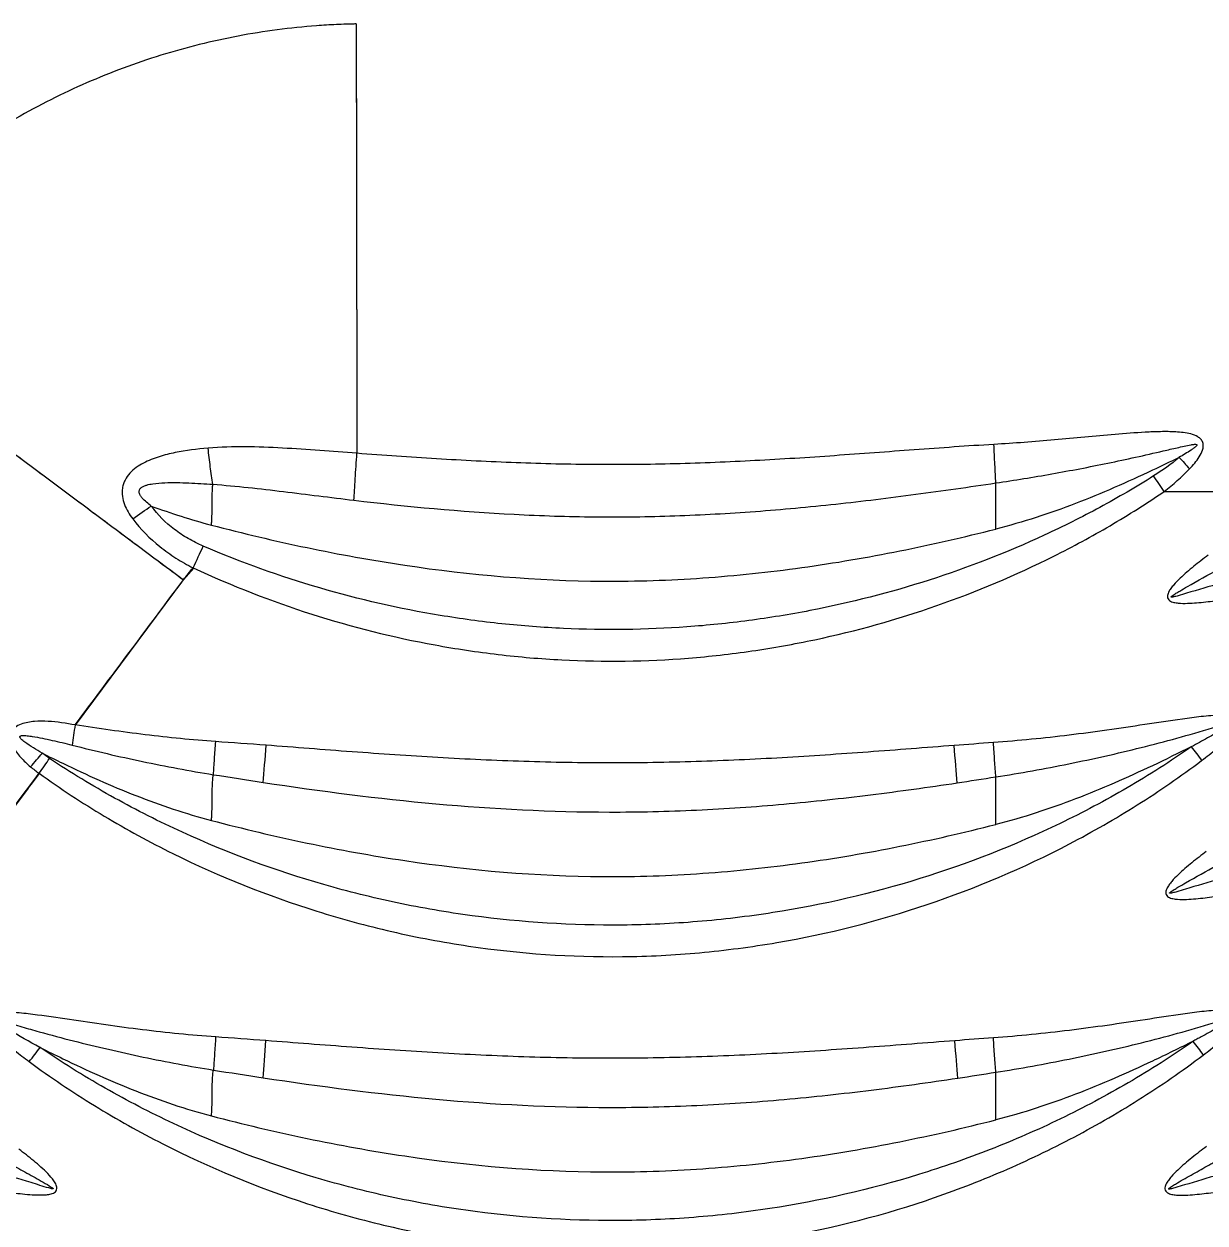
# Model space of a CAD drawing. Extents: x 412 to 492, y 622 to 766.
# Drawn here: x 447.6 to 452.6, y 694.47 to 699.54 of the extents above; entities that cross this region are included whole.
import ezdxf

# ---------------------------------------------------------------- set-up
doc = ezdxf.new("R2010")
doc.units = 0
doc.header["$MEASUREMENT"] = 0
doc.layers.add('1', color=4, linetype='Continuous')
doc.layers.add('GEOMETRY', color=4, linetype='Continuous', lineweight=25)

# ---------------------------------------------------------------- blocks, each defined once
blk = doc.blocks.new('2024 Beam 220V LL')
at = {"layer": 'GEOMETRY'}
for p, q in [((36.3242, 54.4336), (36.3673, 54.4822)), ((35.8664, 53.8184), (36.3242, 54.4336))]:
    blk.add_line(p, q, dxfattribs=at)
at = {"layer": 'GEOMETRY', "flags": 128}
for points in [[(40.4757, 54.8074), (40.47, 54.8158), (40.4643, 54.8241), (40.4587, 54.8324), (40.453, 54.8407), (40.4475, 54.8489), (40.4419, 54.8571), (40.4364, 54.8651), (40.431, 54.8731)], [(40.4757, 54.8074), (40.877, 54.808), (41.081, 54.8083)], [(36.365, 54.4843), (36.3705, 54.4962), (36.376, 54.508), (36.3815, 54.5197), (36.3869, 54.5313), (36.3922, 54.5428), (36.3975, 54.5542), (36.4027, 54.5653), (36.4078, 54.5763)], [(35.8654, 53.8192), (35.8637, 53.8083), (35.8621, 53.7975), (35.8605, 53.7867), (35.8589, 53.7759), (35.8574, 53.7653), (35.8558, 53.7548), (35.8543, 53.7443), (35.8527, 53.7341)], [(36.6622, 53.5761), (36.6635, 53.5932), (36.6649, 53.6113), (36.6663, 53.6303), (36.6678, 53.65), (36.6694, 53.6703), (36.671, 53.6911), (36.6726, 53.7122), (36.6742, 53.7335)], [(39.5989, 53.5743), (39.5976, 53.5914), (39.5962, 53.6096), (39.5948, 53.6287), (39.5932, 53.6485), (39.5917, 53.669), (39.5901, 53.6899), (39.5885, 53.7111), (39.5868, 53.7325)], [(35.7127, 53.6147), (35.7184, 53.6226), (35.724, 53.6306), (35.7297, 53.6385), (35.7353, 53.6464), (35.741, 53.6542), (35.7465, 53.662), (35.752, 53.6697), (35.7575, 53.6773)], [(36.6614, 52.3263), (36.6627, 52.3434), (36.6641, 52.3614), (36.6655, 52.3804), (36.667, 52.4001), (36.6686, 52.4205), (36.6702, 52.4413), (36.6718, 52.4624), (36.6734, 52.4836)], [(39.6017, 52.3249), (39.6004, 52.3421), (39.599, 52.3602), (39.5975, 52.3793), (39.596, 52.3991), (39.5945, 52.4196), (39.5929, 52.4405), (39.5912, 52.4617), (39.5896, 52.4831)]]:
    blk.add_lwpolyline(points, dxfattribs=at)
at = {"layer": 'GEOMETRY'}
for points, knots in [([(36.2065, 57.3768), (36.1974, 57.3767), (36.1793, 57.3765), (36.152, 57.3757), (36.1248, 57.3745), (36.0976, 57.373), (36.0705, 57.3711), (36.0434, 57.3687), (36.0163, 57.366), (35.9893, 57.3629), (35.9623, 57.3594), (35.9354, 57.3556), (35.9085, 57.3513), (35.8817, 57.3467), (35.855, 57.3417), (35.8283, 57.3363), (35.8018, 57.3305), (35.7753, 57.3244), (35.739, 57.3154), (35.6931, 57.303), (35.6379, 57.2862), (35.5833, 57.2677), (35.5293, 57.2476), (35.4759, 57.2259), (35.4233, 57.2025), (35.3713, 57.1776), (35.3202, 57.1512), (35.2699, 57.1233), (35.2205, 57.0939), (35.1719, 57.063), (35.1243, 57.0308), (35.0777, 56.9972), (35.0321, 56.9622), (34.9875, 56.926), (34.9439, 56.8885), (34.9014, 56.8497), (34.8601, 56.8098), (34.8199, 56.7688), (34.7808, 56.7266), (34.7429, 56.6834), (34.7063, 56.6391), (34.6707, 56.5938), (34.6481, 56.5629), (34.6368, 56.5474)], [0, 0, 0, 0, 0.014706, 0.029413, 0.044119, 0.058826, 0.073532, 0.088238, 0.102943, 0.117649, 0.132354, 0.14706, 0.161766, 0.176473, 0.191181, 0.205887, 0.220594, 0.235299, 0.250004, 0.28125, 0.312496, 0.343743, 0.374993, 0.406245, 0.437499, 0.468754, 0.500008, 0.53126, 0.562509, 0.593758, 0.625007, 0.656256, 0.687505, 0.718754, 0.750003, 0.78125, 0.812497, 0.843745, 0.874994, 0.906245, 0.937497, 0.968749, 1, 1, 1, 1]), ([(37.0553, 56.7857), (37.0484, 56.7856), (37.0413, 56.7854), (37.0273, 56.7851), (37.0063, 56.7845), (36.9573, 56.7826), (36.9154, 56.7801), (36.8318, 56.7739), (36.7763, 56.7682), (36.6102, 56.7464), (36.5003, 56.7256), (36.3365, 56.6849), (36.282, 56.6697), (36.1747, 56.6365), (36.1217, 56.6185), (35.9646, 56.56), (35.8624, 56.5154), (35.6631, 56.415), (35.566, 56.3591), (35.4479, 56.282), (35.4244, 56.2662), (35.3781, 56.234), (35.3553, 56.2177), (35.2875, 56.1678), (35.2434, 56.1334), (35.1144, 56.0267), (35.0327, 55.9512), (34.9166, 55.8311), (34.879, 55.79), (34.8243, 55.7265), (34.8063, 55.7051), (34.7798, 55.6725), (34.7666, 55.6561), (34.7536, 55.6396), (34.7449, 55.6285), (34.7406, 55.6229), (34.7364, 55.6174)], [0, 0, 0, 0, 0.007813, 0.007813, 0.015625, 0.03125, 0.0625, 0.0625, 0.125, 0.125, 0.25, 0.25, 0.3125, 0.3125, 0.375, 0.375, 0.5, 0.5, 0.625, 0.625, 0.65625, 0.65625, 0.6875, 0.6875, 0.75, 0.75, 0.875, 0.875, 0.9375, 0.9375, 0.96875, 0.96875, 0.984375, 0.992187, 0.992187, 1, 1, 1, 1]), ([(37.0553, 56.7857), (37.0484, 56.7856), (37.0413, 56.7854), (37.0273, 56.7851), (37.0063, 56.7845), (36.9573, 56.7826), (36.9154, 56.7801), (36.8318, 56.7739), (36.7763, 56.7682), (36.6102, 56.7464), (36.5003, 56.7256), (36.3365, 56.6849), (36.282, 56.6697), (36.1747, 56.6365), (36.1217, 56.6185), (35.9646, 56.56), (35.8624, 56.5154), (35.6631, 56.415), (35.566, 56.3591), (35.4479, 56.282), (35.4244, 56.2662), (35.3781, 56.234), (35.3553, 56.2177), (35.2875, 56.1678), (35.2434, 56.1334), (35.1144, 56.0267), (35.0327, 55.9512), (34.9166, 55.8311), (34.879, 55.79), (34.8243, 55.7265), (34.8063, 55.7051), (34.7798, 55.6725), (34.7666, 55.6561), (34.7536, 55.6396), (34.7449, 55.6285), (34.7406, 55.6229), (34.7364, 55.6174)], [0, 0, 0, 0, 0.007813, 0.007813, 0.015625, 0.03125, 0.0625, 0.0625, 0.125, 0.125, 0.25, 0.25, 0.3125, 0.3125, 0.375, 0.375, 0.5, 0.5, 0.625, 0.625, 0.65625, 0.65625, 0.6875, 0.6875, 0.75, 0.75, 0.875, 0.875, 0.9375, 0.9375, 0.96875, 0.96875, 0.984375, 0.992187, 0.992187, 1, 1, 1, 1]), ([(37.0553, 56.7857), (37.0553, 56.7714), (37.0554, 56.7476), (37.0555, 56.6814), (37.0556, 56.6391), (37.0558, 56.5371), (37.0559, 56.4775), (37.0561, 56.3427), (37.0562, 56.2675), (37.0565, 56.1037), (37.0567, 56.0152), (37.0569, 55.8272), (37.0571, 55.7278), (37.0574, 55.5211), (37.0576, 55.4137), (37.0579, 55.1941), (37.0581, 55.0819), (37.0582, 54.9689)], [0, 0, 0, 0, 0.125, 0.125, 0.25, 0.25, 0.375, 0.375, 0.5, 0.5, 0.625, 0.625, 0.75, 0.75, 0.875, 0.875, 1, 1, 1, 1]), ([(37.0553, 56.7857), (37.0553, 56.7728), (37.0554, 56.7471), (37.0555, 56.6727), (37.0557, 56.5733), (37.0559, 56.4477), (37.0562, 56.2984), (37.0565, 56.1274), (37.0568, 55.9372), (37.0571, 55.7305), (37.0574, 55.5105), (37.0578, 55.28), (37.0581, 55.0983), (37.0582, 54.994), (37.0582, 54.9698)], [0, 0, 0, 0, 0.088483, 0.176966, 0.26545, 0.353933, 0.442416, 0.530899, 0.619382, 0.707865, 0.796348, 0.884831, 0.973313, 1, 1, 1, 1]), ([(34.7364, 55.6174), (34.7497, 55.6074), (34.7715, 55.5912), (34.8314, 55.5465), (34.8694, 55.5181), (34.9607, 55.4501), (35.0138, 55.4105), (35.1335, 55.3212), (35.2001, 55.2716), (35.3444, 55.164), (35.4222, 55.106), (35.5865, 54.9835), (35.6731, 54.919), (35.8522, 54.7855), (35.9448, 54.7164), (36.133, 54.5762), (36.2286, 54.5049), (36.3242, 54.4336)], [0, 0, 0, 0, 0.125, 0.125, 0.25, 0.25, 0.375, 0.375, 0.5, 0.5, 0.625, 0.625, 0.75, 0.75, 0.875, 0.875, 1, 1, 1, 1]), ([(34.7419, 55.6132), (34.7514, 55.6061), (34.7721, 55.5907), (34.8309, 55.5469), (34.9116, 55.4867), (35.013, 55.4111), (35.1329, 55.3217), (35.2697, 55.2197), (35.4216, 55.1065), (35.5862, 54.9838), (35.7613, 54.8532), (35.9445, 54.7167), (36.133, 54.5762), (36.2605, 54.4811), (36.3242, 54.4336)], [0, 0, 0, 0, 0.072004, 0.156368, 0.240731, 0.325094, 0.409457, 0.493821, 0.578184, 0.662547, 0.74691, 0.831274, 0.915637, 1, 1, 1, 1]), ([(40.5834, 54.9033), (40.5909, 54.9111), (40.5981, 54.9191), (40.6118, 54.9357), (40.6183, 54.9443), (40.6298, 54.9625), (40.635, 54.9723), (40.6399, 54.9879), (40.641, 54.9932), (40.6416, 55.0041), (40.641, 55.0096), (40.6374, 55.0199), (40.6344, 55.0246), (40.6271, 55.0325), (40.6227, 55.0359), (40.6088, 55.0442), (40.5984, 55.0479), (40.5776, 55.0533), (40.567, 55.0551), (40.5458, 55.0579), (40.5351, 55.0588), (40.503, 55.0607), (40.4814, 55.0608), (40.4385, 55.0601), (40.4171, 55.0593), (40.3529, 55.0558), (40.3102, 55.0525), (40.1821, 55.0415), (40.0967, 55.0331), (39.9259, 55.0181), (39.8404, 55.0114), (39.7548, 55.0064)], [0, 0, 0, 0, 0.03125, 0.03125, 0.0625, 0.0625, 0.09375, 0.09375, 0.109375, 0.109375, 0.125, 0.125, 0.140625, 0.140625, 0.15625, 0.15625, 0.1875, 0.1875, 0.21875, 0.21875, 0.25, 0.25, 0.3125, 0.3125, 0.375, 0.375, 0.5, 0.5, 0.75, 0.75, 1, 1, 1, 1]), ([(39.7548, 55.0064), (39.6424, 54.9999), (39.53, 54.9918), (39.3054, 54.9752), (39.1931, 54.9667), (38.9684, 54.951), (38.856, 54.9437), (38.631, 54.9319), (38.5185, 54.9272), (38.2936, 54.9215), (38.1812, 54.9204), (37.9564, 54.9219), (37.8441, 54.9245), (37.6195, 54.933), (37.5072, 54.9388), (37.2827, 54.9526), (37.1705, 54.9606), (37.0582, 54.9689)], [0, 0, 0, 0, 0.125, 0.125, 0.25, 0.25, 0.375, 0.375, 0.5, 0.5, 0.625, 0.625, 0.75, 0.75, 0.875, 0.875, 1, 1, 1, 1]), ([(39.763, 54.8434), (39.7618, 54.8672), (39.7605, 54.8937), (39.7577, 54.9491), (39.7563, 54.978), (39.7548, 55.0064)], [0, 0, 0, 0, 0.5, 0.5, 1, 1, 1, 1]), ([(39.763, 54.8434), (39.8423, 54.8551), (39.9215, 54.868), (40.0794, 54.896), (40.1582, 54.9111), (40.2761, 54.9354), (40.3154, 54.9437), (40.3937, 54.961), (40.4329, 54.9699), (40.4915, 54.9835), (40.511, 54.988), (40.5403, 54.9947), (40.5501, 54.997), (40.5697, 55.0013), (40.5795, 55.0034), (40.5943, 55.0059), (40.5993, 55.0067), (40.6068, 55.0071), (40.6093, 55.0073), (40.6124, 55.0065), (40.613, 55.0062), (40.614, 55.0055), (40.6143, 55.0048), (40.6143, 55.0029), (40.6135, 55.0018), (40.6112, 54.9988), (40.6093, 54.9972), (40.6056, 54.9939), (40.6036, 54.9924), (40.5976, 54.9879), (40.5935, 54.9851), (40.581, 54.9768), (40.5726, 54.9716), (40.5555, 54.9612), (40.547, 54.9562), (40.5383, 54.9512)], [0, 0, 0, 0, 0.25, 0.25, 0.5, 0.5, 0.625, 0.625, 0.75, 0.75, 0.8125, 0.8125, 0.84375, 0.84375, 0.875, 0.875, 0.890625, 0.890625, 0.898438, 0.898438, 0.900391, 0.900391, 0.902344, 0.902344, 0.90625, 0.90625, 0.914062, 0.914062, 0.921875, 0.921875, 0.9375, 0.9375, 0.96875, 0.96875, 1, 1, 1, 1]), ([(36.4284, 54.9909), (36.3813, 54.9869), (36.3347, 54.9813), (36.2658, 54.9673), (36.2431, 54.9617), (36.2094, 54.951), (36.1983, 54.947), (36.1762, 54.9381), (36.1653, 54.9331), (36.1443, 54.9219), (36.1341, 54.9157), (36.1148, 54.9016), (36.1057, 54.8937), (36.0896, 54.8762), (36.0824, 54.8663), (36.0743, 54.8504), (36.072, 54.8449), (36.0683, 54.8336), (36.0668, 54.8277), (36.064, 54.8101), (36.064, 54.7983), (36.0671, 54.7748), (36.0702, 54.7634), (36.0784, 54.7415), (36.0836, 54.7308), (36.0955, 54.7104), (36.1022, 54.7007), (36.1094, 54.6913)], [0, 0, 0, 0, 0.25, 0.25, 0.375, 0.375, 0.4375, 0.4375, 0.5, 0.5, 0.5625, 0.5625, 0.625, 0.625, 0.6875, 0.6875, 0.71875, 0.71875, 0.75, 0.75, 0.8125, 0.8125, 0.875, 0.875, 0.9375, 0.9375, 1, 1, 1, 1]), ([(37.0582, 54.9689), (37.0058, 54.9727), (36.9533, 54.9767), (36.8484, 54.9844), (36.7959, 54.988), (36.691, 54.9938), (36.6385, 54.9958), (36.5335, 54.9966), (36.481, 54.9954), (36.4284, 54.991)], [0, 0, 0, 0, 0.25, 0.25, 0.5, 0.5, 0.75, 0.75, 1, 1, 1, 1]), ([(36.4485, 54.8377), (36.4448, 54.8611), (36.4412, 54.8863), (36.4344, 54.9383), (36.4312, 54.965), (36.4284, 54.991)], [0, 0, 0, 0, 0.5, 0.5, 1, 1, 1, 1]), ([(37.0458, 54.7704), (37.0474, 54.796), (37.0493, 54.8273), (37.0535, 54.8956), (37.0559, 54.9326), (37.0582, 54.9689)], [0, 0, 0, 0, 0.5, 0.5, 1, 1, 1, 1]), ([(40.5387, 54.9513), (40.5012, 54.933), (40.3572, 54.8633), (40.1023, 54.751), (39.8773, 54.6772), (39.7629, 54.6482)], [0.4119408, 0.4119408, 0.4119408, 0.4119408, 0.5, 0.75, 1, 1, 1, 1]), ([(40.431, 54.8731), (40.3566, 54.8263), (40.2808, 54.782), (40.165, 54.7193), (40.1261, 54.6991), (40.0475, 54.6598), (40.0079, 54.6407), (39.8087, 54.5487), (39.6463, 54.4856), (39.3155, 54.3795), (39.1472, 54.3364), (38.8903, 54.2866), (38.8039, 54.2726), (38.6297, 54.2495), (38.5426, 54.2406), (38.2812, 54.2218), (38.107, 54.2196), (37.8457, 54.2317), (37.7587, 54.2383), (37.5845, 54.2567), (37.4972, 54.2685), (37.2381, 54.3117), (37.0682, 54.3505), (36.7338, 54.4482), (36.5694, 54.5069), (36.4078, 54.5763)], [0, 0, 0, 0, 0.0625, 0.0625, 0.09375, 0.09375, 0.125, 0.125, 0.25, 0.25, 0.375, 0.375, 0.4375, 0.4375, 0.5, 0.5, 0.625, 0.625, 0.6875, 0.6875, 0.75, 0.75, 0.875, 0.875, 1, 1, 1, 1]), ([(36.1879, 54.7458), (36.181, 54.7508), (36.1743, 54.756), (36.1613, 54.767), (36.1551, 54.7729), (36.1468, 54.7825), (36.1443, 54.7859), (36.1399, 54.7931), (36.138, 54.7971), (36.136, 54.8055), (36.1361, 54.81), (36.1393, 54.8179), (36.1423, 54.8213), (36.1491, 54.8266), (36.1529, 54.8286), (36.1608, 54.832), (36.1648, 54.8334), (36.1771, 54.837), (36.1855, 54.8386), (36.2108, 54.8425), (36.2278, 54.8437), (36.2787, 54.8458), (36.3126, 54.8451), (36.3636, 54.843), (36.3805, 54.8421), (36.4145, 54.8401), (36.4314, 54.839), (36.4484, 54.8377)], [0, 0, 0, 0, 0.0625, 0.0625, 0.125, 0.125, 0.15625, 0.15625, 0.1875, 0.1875, 0.21875, 0.21875, 0.25, 0.25, 0.28125, 0.28125, 0.3125, 0.3125, 0.375, 0.375, 0.5, 0.5, 0.75, 0.75, 0.875, 0.875, 1, 1, 1, 1]), ([(36.365, 54.4843), (36.529, 54.408), (36.6965, 54.3428), (37.0378, 54.2341), (37.2117, 54.1905), (37.4776, 54.1417), (37.5672, 54.1282), (37.7462, 54.1071), (37.8357, 54.0995), (38.1042, 54.0855), (38.2832, 54.088), (38.5517, 54.1095), (38.6412, 54.1196), (38.8202, 54.1456), (38.9089, 54.1615), (39.1723, 54.2173), (39.3443, 54.2655), (39.6815, 54.3831), (39.8466, 54.4527), (40.0485, 54.5537), (40.0887, 54.5746), (40.1682, 54.6177), (40.2075, 54.6398), (40.3244, 54.7083), (40.4009, 54.7565), (40.4757, 54.8074)], [0, 0, 0, 0, 0.125, 0.125, 0.25, 0.25, 0.3125, 0.3125, 0.375, 0.375, 0.5, 0.5, 0.5625, 0.5625, 0.625, 0.625, 0.75, 0.75, 0.875, 0.875, 0.90625, 0.90625, 0.9375, 0.9375, 1, 1, 1, 1]), ([(36.4422, 54.6653), (36.4432, 54.6712), (36.4443, 54.6835), (36.4452, 54.709), (36.4452, 54.7417), (36.4455, 54.781), (36.4466, 54.8131), (36.4478, 54.8314), (36.4484, 54.8377)], [0, 0, 0, 0, 0.0625, 0.125, 0.25, 0.375, 0.5, 0.5676205, 0.5676205, 0.5676205, 0.5676205]), ([(36.4485, 54.8377), (36.4985, 54.8342), (36.5484, 54.8295), (36.6481, 54.8189), (36.6978, 54.813), (36.847, 54.7949), (36.9464, 54.7823), (37.0458, 54.7704)], [0, 0, 0, 0, 0.25, 0.25, 0.5, 0.5, 1, 1, 1, 1]), ([(37.0458, 54.7704), (37.2719, 54.7434), (37.4981, 54.7224), (37.8377, 54.7048), (37.9509, 54.7012), (38.1776, 54.6991), (38.291, 54.7006), (38.5179, 54.7084), (38.6314, 54.7147), (38.8585, 54.7315), (38.9721, 54.7421), (39.1986, 54.7665), (39.3117, 54.7804), (39.5375, 54.8105), (39.6503, 54.8267), (39.763, 54.8434)], [0, 0, 0, 0, 0.25, 0.25, 0.375, 0.375, 0.5, 0.5, 0.625, 0.625, 0.75, 0.75, 0.875, 0.875, 1, 1, 1, 1]), ([(39.7629, 54.6482), (39.7629, 54.6713), (39.7629, 54.7087), (39.7628, 54.7588), (39.7629, 54.7954), (39.763, 54.8234), (39.763, 54.8388), (39.763, 54.8434)], [0, 0, 0, 0, 0.25, 0.375, 0.5, 0.625, 0.6800668, 0.6800668, 0.6800668, 0.6800668]), ([(40.4755, 54.8074), (40.6093, 54.8076), (40.8115, 54.8079), (41.0136, 54.8082), (41.0819, 54.8083)], [0, 0, 0, 0, 0.662003, 1, 1, 1, 1]), ([(36.4078, 54.5763), (36.386, 54.5856), (36.3649, 54.5961), (36.3239, 54.6196), (36.3041, 54.6327), (36.2483, 54.6752), (36.2156, 54.7081), (36.1878, 54.7458)], [0, 0, 0, 0, 0.25, 0.25, 0.5, 0.5, 1, 1, 1, 1]), ([(36.1093, 54.6912), (36.1429, 54.6474), (36.1814, 54.6085), (36.246, 54.5567), (36.2688, 54.5405), (36.3158, 54.5106), (36.3401, 54.497), (36.365, 54.4843)], [0, 0, 0, 0, 0.5, 0.5, 0.75, 0.75, 1, 1, 1, 1]), ([(36.4422, 54.6653), (36.5759, 54.6304), (36.7108, 54.5983), (36.9154, 54.5555), (36.9839, 54.5421), (37.1217, 54.5173), (37.1911, 54.5058), (37.5385, 54.454), (37.8188, 54.4298), (38.1711, 54.4274), (38.2416, 54.4283), (38.3822, 54.4329), (38.4524, 54.4366), (38.6627, 54.4513), (38.8025, 54.4661), (39.0112, 54.495), (39.0807, 54.5058), (39.2191, 54.5293), (39.2879, 54.5421), (39.4932, 54.5831), (39.6287, 54.6142), (39.7629, 54.6482)], [0, 0, 0, 0, 0.125, 0.125, 0.1875, 0.1875, 0.25, 0.25, 0.5, 0.5, 0.5625, 0.5625, 0.625, 0.625, 0.75, 0.75, 0.8125, 0.8125, 0.875, 0.875, 1, 1, 1, 1]), ([(41.4508, 54.5804), (41.3517, 54.5644), (41.253, 54.5459), (41.0564, 54.5048), (40.9585, 54.4821), (40.8125, 54.4449), (40.7639, 54.4321), (40.6671, 54.4052), (40.6189, 54.391), (40.5587, 54.3731), (40.5467, 54.3695), (40.5286, 54.3644), (40.5225, 54.3627), (40.5149, 54.361), (40.5133, 54.3607), (40.5102, 54.3602), (40.5087, 54.3599), (40.5067, 54.36), (40.5063, 54.36), (40.5056, 54.3602), (40.5052, 54.3605), (40.5051, 54.3613), (40.5053, 54.3617), (40.5058, 54.3623), (40.506, 54.3626), (40.5074, 54.3641), (40.5086, 54.365), (40.5148, 54.3698), (40.5202, 54.3731), (40.5308, 54.3798), (40.5362, 54.383), (40.5524, 54.3926), (40.5633, 54.3988), (40.6178, 54.4299), (40.6617, 54.4543), (40.7057, 54.4785)], [0, 0, 0, 0, 0.25, 0.25, 0.5, 0.5, 0.625, 0.625, 0.75, 0.75, 0.78125, 0.78125, 0.796875, 0.796875, 0.800781, 0.800781, 0.804687, 0.804687, 0.805664, 0.805664, 0.806641, 0.806641, 0.807617, 0.807617, 0.808594, 0.808594, 0.8125, 0.8125, 0.828125, 0.828125, 0.84375, 0.84375, 0.875, 0.875, 1, 1, 1, 1]), ([(40.6619, 54.5378), (40.6412, 54.5225), (40.6208, 54.5069), (40.581, 54.4745), (40.5614, 54.4578), (40.5335, 54.4311), (40.5246, 54.422), (40.512, 54.4074), (40.508, 54.4024), (40.5004, 54.392), (40.4969, 54.3865), (40.4913, 54.3748), (40.4891, 54.3685), (40.4895, 54.3587), (40.4903, 54.3555), (40.4936, 54.3498), (40.4959, 54.3475), (40.5038, 54.3418), (40.5101, 54.3396), (40.5227, 54.3365), (40.5291, 54.3356), (40.5485, 54.3338), (40.5614, 54.3338), (40.5873, 54.3346), (40.6002, 54.3354), (40.6389, 54.3386), (40.6646, 54.3416), (40.7416, 54.3515), (40.7928, 54.3592), (40.8952, 54.3746), (40.9464, 54.3823), (41.0488, 54.3969), (41.1001, 54.4039), (41.2541, 54.4231), (41.3571, 54.4336), (41.4604, 54.4407)], [0, 0, 0, 0, 0.0625, 0.0625, 0.125, 0.125, 0.15625, 0.15625, 0.171875, 0.171875, 0.1875, 0.1875, 0.203125, 0.203125, 0.210937, 0.210937, 0.21875, 0.21875, 0.234375, 0.234375, 0.25, 0.25, 0.28125, 0.28125, 0.3125, 0.3125, 0.375, 0.375, 0.5, 0.5, 0.625, 0.625, 0.75, 0.75, 1, 1, 1, 1]), ([(35.8654, 53.8192), (35.8275, 53.8269), (35.7895, 53.8325), (35.7319, 53.8355), (35.7125, 53.8356), (35.6837, 53.8332), (35.6742, 53.832), (35.6553, 53.8284), (35.6459, 53.8259), (35.6278, 53.819), (35.619, 53.8145), (35.6077, 53.8054), (35.6042, 53.8019), (35.5984, 53.794), (35.5961, 53.7898), (35.5928, 53.7807), (35.5919, 53.7758), (35.5913, 53.7662), (35.5917, 53.7613), (35.5941, 53.747), (35.5975, 53.7378), (35.6061, 53.7206), (35.6112, 53.7124), (35.6225, 53.6968), (35.6286, 53.6894), (35.648, 53.6679), (35.6621, 53.6548), (35.6769, 53.6424)], [0, 0, 0, 0, 0.25, 0.25, 0.375, 0.375, 0.4375, 0.4375, 0.5, 0.5, 0.5625, 0.5625, 0.59375, 0.59375, 0.625, 0.625, 0.65625, 0.65625, 0.6875, 0.6875, 0.75, 0.75, 0.8125, 0.8125, 0.875, 0.875, 1, 1, 1, 1]), ([(40.6343, 53.6689), (40.6557, 53.685), (40.6767, 53.7014), (40.7074, 53.7271), (40.7175, 53.7359), (40.7372, 53.7538), (40.7468, 53.7631), (40.7605, 53.7776), (40.765, 53.7826), (40.7735, 53.7929), (40.7775, 53.7982), (40.7848, 53.8095), (40.788, 53.8154), (40.791, 53.8252), (40.7916, 53.8285), (40.7915, 53.8353), (40.7907, 53.8387), (40.7874, 53.8446), (40.785, 53.8471), (40.7795, 53.851), (40.7764, 53.8525), (40.7669, 53.8561), (40.7603, 53.8575), (40.7469, 53.8594), (40.7402, 53.8599), (40.7267, 53.8605), (40.72, 53.8605), (40.6998, 53.8602), (40.6863, 53.8594), (40.6595, 53.8573), (40.6461, 53.856), (40.606, 53.8516), (40.5793, 53.8481), (40.4994, 53.837), (40.4463, 53.8288), (40.3399, 53.8128), (40.2867, 53.8049), (40.1803, 53.7899), (40.127, 53.7828), (39.9669, 53.7633), (39.8599, 53.7525), (39.7526, 53.7448)], [0, 0, 0, 0, 0.0625, 0.0625, 0.09375, 0.09375, 0.125, 0.125, 0.140625, 0.140625, 0.15625, 0.15625, 0.171875, 0.171875, 0.179687, 0.179687, 0.1875, 0.1875, 0.195312, 0.195312, 0.203125, 0.203125, 0.21875, 0.21875, 0.234375, 0.234375, 0.25, 0.25, 0.28125, 0.28125, 0.3125, 0.3125, 0.375, 0.375, 0.5, 0.5, 0.625, 0.625, 0.75, 0.75, 1, 1, 1, 1]), ([(39.7629, 53.5996), (39.8662, 53.6158), (39.9692, 53.6343), (40.1742, 53.6757), (40.2763, 53.6985), (40.4286, 53.7364), (40.4792, 53.7496), (40.58, 53.7775), (40.6302, 53.7922), (40.6928, 53.8112), (40.7053, 53.815), (40.7303, 53.8227), (40.7428, 53.8266), (40.7585, 53.831), (40.7617, 53.8319), (40.7664, 53.833), (40.768, 53.8334), (40.7704, 53.8338), (40.7712, 53.834), (40.7729, 53.8342), (40.7737, 53.8342), (40.7749, 53.8341), (40.7754, 53.8339), (40.7756, 53.8331), (40.7753, 53.8327), (40.7746, 53.8317), (40.7739, 53.8312), (40.7721, 53.8296), (40.7708, 53.8286), (40.7667, 53.8258), (40.764, 53.8241), (40.7502, 53.8155), (40.7388, 53.809), (40.7048, 53.7897), (40.682, 53.7771), (40.6363, 53.752), (40.6135, 53.7395), (40.5906, 53.727)], [0, 0, 0, 0, 0.25, 0.25, 0.5, 0.5, 0.625, 0.625, 0.75, 0.75, 0.78125, 0.78125, 0.8125, 0.8125, 0.820313, 0.820313, 0.824219, 0.824219, 0.826172, 0.826172, 0.828125, 0.828125, 0.829102, 0.829102, 0.830078, 0.830078, 0.832031, 0.832031, 0.835938, 0.835938, 0.84375, 0.84375, 0.875, 0.875, 0.9375, 0.9375, 1, 1, 1, 1]), ([(36.4605, 53.749), (36.3608, 53.7559), (36.2614, 53.7659), (36.1126, 53.7841), (36.0631, 53.7906), (35.9642, 53.8045), (35.9148, 53.8118), (35.8654, 53.8192)], [0, 0, 0, 0, 0.5, 0.5, 0.75, 0.75, 1, 1, 1, 1]), ([(35.7262, 53.7), (35.7136, 53.7072), (35.7011, 53.7147), (35.6765, 53.7301), (35.6644, 53.7381), (35.6498, 53.7489), (35.647, 53.7512), (35.6414, 53.7558), (35.6387, 53.7583), (35.635, 53.7623), (35.6339, 53.7638), (35.6325, 53.7661), (35.6321, 53.7669), (35.6316, 53.7687), (35.6315, 53.7696), (35.6321, 53.7714), (35.6328, 53.7721), (35.6343, 53.773), (35.6352, 53.7734), (35.6378, 53.7741), (35.6396, 53.7744), (35.645, 53.7748), (35.6486, 53.7747), (35.6557, 53.7743), (35.6593, 53.774), (35.67, 53.7728), (35.6772, 53.7718), (35.6985, 53.7685), (35.7126, 53.7658), (35.7408, 53.7602), (35.7548, 53.7572), (35.7969, 53.7479), (35.8249, 53.7412), (35.8527, 53.7341)], [0, 0, 0, 0, 0.125, 0.125, 0.25, 0.25, 0.28125, 0.28125, 0.3125, 0.3125, 0.328125, 0.328125, 0.335937, 0.335937, 0.34375, 0.34375, 0.351562, 0.351562, 0.359375, 0.359375, 0.375, 0.375, 0.40625, 0.40625, 0.4375, 0.4375, 0.5, 0.5, 0.625, 0.625, 0.75, 0.75, 1, 1, 1, 1]), ([(35.8527, 53.7341), (35.9515, 53.7089), (36.0508, 53.6858), (36.2502, 53.644), (36.3503, 53.6252), (36.4508, 53.609)], [0, 0, 0, 0, 0.5, 0.5, 1, 1, 1, 1]), ([(36.4509, 53.609), (36.4523, 53.6295), (36.4538, 53.6521), (36.4571, 53.6995), (36.4588, 53.7243), (36.4605, 53.7491)], [0, 0, 0, 0, 0.5, 0.5, 1, 1, 1, 1]), ([(39.5868, 53.7325), (39.4655, 53.7233), (39.3442, 53.7137), (39.1015, 53.6959), (38.9802, 53.6876), (38.7373, 53.6737), (38.6157, 53.6681), (38.3724, 53.6605), (38.2509, 53.6586), (38.0079, 53.6587), (37.8864, 53.6608), (37.6437, 53.6687), (37.5225, 53.6744), (37.28, 53.6884), (37.1588, 53.6968), (36.9165, 53.7147), (36.7954, 53.7242), (36.6742, 53.7335)], [0, 0, 0, 0, 0.125, 0.125, 0.25, 0.25, 0.375, 0.375, 0.5, 0.5, 0.625, 0.625, 0.75, 0.75, 0.875, 0.875, 1, 1, 1, 1]), ([(39.7629, 53.5996), (39.7614, 53.6206), (39.7598, 53.644), (39.7563, 53.6932), (39.7544, 53.719), (39.7526, 53.7448)], [0, 0, 0, 0, 0.5, 0.5, 1, 1, 1, 1]), ([(35.7265, 53.6998), (35.7554, 53.6854), (35.8854, 53.6214), (36.1203, 53.5157), (36.3336, 53.4437), (36.4422, 53.4153)], [0.4281314, 0.4281314, 0.4281314, 0.4281314, 0.5, 0.75, 1, 1, 1, 1]), ([(40.5906, 53.7269), (40.5026, 53.6653), (40.412, 53.6076), (40.2728, 53.5265), (40.2259, 53.5004), (40.1311, 53.45), (40.0832, 53.4258), (39.8416, 53.3092), (39.6435, 53.2317), (39.2381, 53.1062), (39.0309, 53.0582), (38.7661, 53.0169), (38.7129, 53.0096), (38.6066, 52.997), (38.5535, 52.9916), (38.3942, 52.9785), (38.2881, 52.9736), (37.9698, 52.9705), (37.7578, 52.9835), (37.493, 53.0192), (37.44, 53.0274), (37.3342, 53.0456), (37.2816, 53.0556), (37.1247, 53.0886), (37.0213, 53.1143), (36.7144, 53.2026), (36.5145, 53.2762), (36.2707, 53.3876), (36.2223, 53.4109), (36.1265, 53.4592), (36.0792, 53.4843), (35.9386, 53.5622), (35.847, 53.6178), (35.7575, 53.6773)], [0, 0, 0, 0, 0.0625, 0.0625, 0.09375, 0.09375, 0.125, 0.125, 0.25, 0.25, 0.375, 0.375, 0.40625, 0.40625, 0.4375, 0.4375, 0.5, 0.5, 0.625, 0.625, 0.65625, 0.65625, 0.6875, 0.6875, 0.75, 0.75, 0.875, 0.875, 0.90625, 0.90625, 0.9375, 0.9375, 1, 1, 1, 1]), ([(40.5906, 53.727), (40.536, 53.6999), (40.3748, 53.6211), (40.1023, 53.501), (39.8773, 53.4272), (39.7629, 53.3982)], [0.3711614, 0.3711614, 0.3711614, 0.3711614, 0.5, 0.75, 1, 1, 1, 1]), ([(35.7127, 53.6147), (35.8024, 53.5504), (35.8946, 53.4901), (36.0364, 53.4053), (36.0842, 53.3779), (36.181, 53.3252), (36.2301, 53.2997), (36.4771, 53.1776), (36.6803, 53.0964), (36.9933, 52.9985), (37.0989, 52.9698), (37.2595, 52.9329), (37.3134, 52.9216), (37.4219, 52.9011), (37.4762, 52.892), (37.7477, 52.8516), (37.965, 52.8365), (38.2915, 52.8402), (38.4003, 52.8458), (38.5637, 52.8607), (38.6182, 52.8668), (38.7272, 52.8811), (38.7818, 52.8893), (39.0535, 52.9359), (39.2652, 52.9896), (39.6781, 53.1287), (39.8792, 53.214), (40.1236, 53.3416), (40.1721, 53.3682), (40.2678, 53.4231), (40.315, 53.4515), (40.4552, 53.5398), (40.5461, 53.6024), (40.6343, 53.6689)], [0, 0, 0, 0, 0.0625, 0.0625, 0.09375, 0.09375, 0.125, 0.125, 0.25, 0.25, 0.3125, 0.3125, 0.34375, 0.34375, 0.375, 0.375, 0.5, 0.5, 0.5625, 0.5625, 0.59375, 0.59375, 0.625, 0.625, 0.75, 0.75, 0.875, 0.875, 0.90625, 0.90625, 0.9375, 0.9375, 1, 1, 1, 1]), ([(34.8536, 52.4787), (34.8912, 52.5262), (35.1629, 52.8698), (35.4448, 53.252), (35.6921, 53.5842), (35.714, 53.6137)], [0, 0, 0, 0, 0.127703, 0.922613, 1, 1, 1, 1]), ([(34.8559, 52.4769), (35.0011, 52.6645), (35.1446, 52.8536), (35.4286, 53.2342), (35.5706, 53.4244), (35.7127, 53.6147)], [0, 0, 0, 0, 0.5, 0.5, 1, 1, 1, 1]), ([(36.4422, 53.4153), (36.4432, 53.4212), (36.4443, 53.4335), (36.4452, 53.459), (36.4452, 53.4917), (36.4455, 53.531), (36.4468, 53.5689), (36.4488, 53.5944), (36.4505, 53.6071), (36.4508, 53.609)], [0, 0, 0, 0, 0.0625, 0.125, 0.25, 0.375, 0.5, 0.625, 0.6470149, 0.6470149, 0.6470149, 0.6470149]), ([(39.7629, 53.3982), (39.7629, 53.4213), (39.7629, 53.4587), (39.7628, 53.5088), (39.7629, 53.5454), (39.763, 53.5757), (39.763, 53.5931), (39.7629, 53.5996)], [0, 0, 0, 0, 0.25, 0.375, 0.5, 0.625, 0.7051423, 0.7051423, 0.7051423, 0.7051423]), ([(36.6622, 53.5761), (36.9052, 53.5395), (37.1485, 53.5079), (37.6366, 53.4638), (37.8814, 53.4512), (38.25, 53.4507), (38.3731, 53.4536), (38.6197, 53.4651), (38.7427, 53.4736), (38.9881, 53.4954), (39.1105, 53.5087), (39.355, 53.539), (39.4771, 53.5561), (39.5989, 53.5743)], [0, 0, 0, 0, 0.25, 0.25, 0.5, 0.5, 0.625, 0.625, 0.75, 0.75, 0.875, 0.875, 1, 1, 1, 1]), ([(36.4422, 53.4153), (36.5759, 53.3804), (36.7108, 53.3483), (36.9154, 53.3055), (36.9839, 53.2921), (37.1217, 53.2673), (37.1911, 53.2558), (37.5385, 53.204), (37.8188, 53.1798), (38.1711, 53.1774), (38.2416, 53.1783), (38.3822, 53.1829), (38.4524, 53.1866), (38.6627, 53.2013), (38.8025, 53.2161), (39.0112, 53.245), (39.0807, 53.2558), (39.2191, 53.2793), (39.2879, 53.2921), (39.4932, 53.3331), (39.6287, 53.3642), (39.7629, 53.3982)], [0, 0, 0, 0, 0.125, 0.125, 0.1875, 0.1875, 0.25, 0.25, 0.5, 0.5, 0.5625, 0.5625, 0.625, 0.625, 0.75, 0.75, 0.8125, 0.8125, 0.875, 0.875, 1, 1, 1, 1]), ([(41.4508, 53.3301), (41.3511, 53.314), (41.2518, 53.2954), (41.054, 53.2538), (40.9555, 53.2309), (40.8085, 53.1934), (40.7597, 53.1804), (40.6623, 53.1532), (40.6138, 53.1389), (40.5533, 53.1207), (40.5412, 53.1171), (40.523, 53.1119), (40.5169, 53.1101), (40.5077, 53.1079), (40.5046, 53.1072), (40.5006, 53.1069), (40.4998, 53.1069), (40.4987, 53.1072), (40.4983, 53.1075), (40.4983, 53.1083), (40.4985, 53.1086), (40.4997, 53.1102), (40.5009, 53.1112), (40.5046, 53.1141), (40.5072, 53.1159), (40.5125, 53.1194), (40.5151, 53.121), (40.5231, 53.126), (40.5285, 53.1292), (40.5447, 53.1388), (40.5556, 53.1451), (40.6101, 53.1762), (40.654, 53.2006), (40.698, 53.2248)], [0, 0, 0, 0, 0.25, 0.25, 0.5, 0.5, 0.625, 0.625, 0.75, 0.75, 0.78125, 0.78125, 0.796875, 0.796875, 0.804688, 0.804688, 0.806641, 0.806641, 0.807617, 0.807617, 0.808594, 0.808594, 0.8125, 0.8125, 0.820313, 0.820313, 0.828125, 0.828125, 0.84375, 0.84375, 0.875, 0.875, 1, 1, 1, 1]), ([(40.6541, 53.284), (40.6334, 53.2686), (40.6129, 53.2528), (40.5729, 53.2203), (40.5533, 53.2035), (40.5254, 53.1766), (40.5164, 53.1674), (40.5037, 53.1525), (40.4997, 53.1474), (40.4923, 53.1368), (40.4889, 53.1313), (40.4849, 53.1222), (40.4838, 53.1192), (40.4825, 53.1127), (40.4823, 53.1094), (40.4833, 53.1029), (40.4847, 53.0998), (40.4887, 53.0946), (40.4914, 53.0925), (40.4997, 53.0876), (40.5061, 53.0857), (40.5188, 53.0831), (40.5253, 53.0823), (40.5448, 53.0808), (40.5578, 53.0809), (40.5837, 53.0819), (40.5967, 53.0828), (40.6356, 53.0862), (40.6614, 53.0894), (40.7387, 53.0995), (40.7901, 53.1074), (40.8929, 53.123), (40.9443, 53.1308), (41.0472, 53.1456), (41.0987, 53.1527), (41.2534, 53.1721), (41.3568, 53.1828), (41.4606, 53.19)], [0, 0, 0, 0, 0.0625, 0.0625, 0.125, 0.125, 0.15625, 0.15625, 0.171875, 0.171875, 0.1875, 0.1875, 0.195313, 0.195313, 0.203125, 0.203125, 0.210938, 0.210938, 0.21875, 0.21875, 0.234375, 0.234375, 0.25, 0.25, 0.28125, 0.28125, 0.3125, 0.3125, 0.375, 0.375, 0.5, 0.5, 0.625, 0.625, 0.75, 0.75, 1, 1, 1, 1]), ([(36.4605, 52.4991), (36.3567, 52.5062), (36.2532, 52.5168), (36.0984, 52.5359), (36.0469, 52.5429), (35.9439, 52.5575), (35.8925, 52.5652), (35.7896, 52.5804), (35.7382, 52.5881), (35.6608, 52.5976), (35.6349, 52.6005), (35.596, 52.6033), (35.583, 52.604), (35.557, 52.6043), (35.544, 52.604), (35.5247, 52.6012), (35.5183, 52.5999), (35.5091, 52.5965), (35.5061, 52.5951), (35.5006, 52.5916), (35.4981, 52.5895), (35.4943, 52.5841), (35.4931, 52.5809), (35.4923, 52.5745), (35.4926, 52.5712), (35.494, 52.5648), (35.4952, 52.5617), (35.4978, 52.5558), (35.4993, 52.5529), (35.5042, 52.5446), (35.508, 52.5392), (35.5159, 52.5291), (35.5201, 52.5242), (35.533, 52.5099), (35.5422, 52.5008), (35.5703, 52.4744), (35.59, 52.4578), (35.6302, 52.4255), (35.6506, 52.4099), (35.6714, 52.3946)], [0, 0, 0, 0, 0.25, 0.25, 0.375, 0.375, 0.5, 0.5, 0.625, 0.625, 0.6875, 0.6875, 0.71875, 0.71875, 0.75, 0.75, 0.765625, 0.765625, 0.773438, 0.773438, 0.78125, 0.78125, 0.789063, 0.789063, 0.796875, 0.796875, 0.804688, 0.804688, 0.8125, 0.8125, 0.828125, 0.828125, 0.84375, 0.84375, 0.875, 0.875, 0.9375, 0.9375, 1, 1, 1, 1]), ([(35.716, 52.4551), (35.6718, 52.4794), (35.6278, 52.5039), (35.5731, 52.5351), (35.5621, 52.5413), (35.5404, 52.5541), (35.5295, 52.5605), (35.5165, 52.5693), (35.5139, 52.5711), (35.5109, 52.5736), (35.5103, 52.5742), (35.5095, 52.575), (35.5092, 52.5753), (35.5088, 52.576), (35.5085, 52.5763), (35.5085, 52.5771), (35.5089, 52.5774), (35.5097, 52.5777), (35.5101, 52.5777), (35.5112, 52.5778), (35.512, 52.5777), (35.516, 52.5773), (35.519, 52.5766), (35.5252, 52.5752), (35.5282, 52.5744), (35.5435, 52.5703), (35.5555, 52.5667), (35.5918, 52.556), (35.616, 52.5489), (35.6644, 52.5349), (35.6887, 52.528), (35.7616, 52.5077), (35.8104, 52.4948), (35.9569, 52.4576), (36.0551, 52.4349), (36.2523, 52.3936), (36.3514, 52.375), (36.4508, 52.3591)], [0, 0, 0, 0, 0.125, 0.125, 0.15625, 0.15625, 0.1875, 0.1875, 0.195313, 0.195313, 0.197266, 0.197266, 0.198242, 0.198242, 0.199219, 0.199219, 0.200195, 0.200195, 0.201172, 0.201172, 0.203125, 0.203125, 0.210938, 0.210938, 0.21875, 0.21875, 0.25, 0.25, 0.3125, 0.3125, 0.375, 0.375, 0.5, 0.5, 0.75, 0.75, 1, 1, 1, 1]), ([(40.6411, 52.4226), (40.6625, 52.4387), (40.6836, 52.4552), (40.7144, 52.4811), (40.7245, 52.4899), (40.7442, 52.508), (40.7539, 52.5174), (40.7675, 52.532), (40.7719, 52.5371), (40.7803, 52.5475), (40.7843, 52.5529), (40.7896, 52.5616), (40.7912, 52.5645), (40.794, 52.5706), (40.7952, 52.5738), (40.7968, 52.5804), (40.7971, 52.5839), (40.7961, 52.5906), (40.7947, 52.5938), (40.7905, 52.5992), (40.7878, 52.6013), (40.7819, 52.6047), (40.7788, 52.606), (40.7691, 52.6091), (40.7624, 52.6103), (40.7423, 52.6127), (40.7288, 52.6128), (40.7018, 52.6122), (40.6883, 52.6113), (40.6614, 52.6091), (40.648, 52.6077), (40.6078, 52.6032), (40.5811, 52.5996), (40.5011, 52.5883), (40.4478, 52.58), (40.3412, 52.5638), (40.2879, 52.5558), (40.1812, 52.5407), (40.1277, 52.5336), (39.9673, 52.5139), (39.8601, 52.503), (39.7525, 52.4953)], [0, 0, 0, 0, 0.0625, 0.0625, 0.09375, 0.09375, 0.125, 0.125, 0.140625, 0.140625, 0.15625, 0.15625, 0.164063, 0.164063, 0.171875, 0.171875, 0.179688, 0.179688, 0.1875, 0.1875, 0.195313, 0.195313, 0.203125, 0.203125, 0.21875, 0.21875, 0.25, 0.25, 0.28125, 0.28125, 0.3125, 0.3125, 0.375, 0.375, 0.5, 0.5, 0.625, 0.625, 0.75, 0.75, 1, 1, 1, 1]), ([(39.7629, 52.3498), (39.8666, 52.3661), (39.97, 52.3848), (40.1759, 52.4264), (40.2784, 52.4493), (40.4313, 52.4874), (40.4821, 52.5007), (40.5833, 52.5288), (40.6338, 52.5436), (40.6965, 52.5628), (40.7091, 52.5667), (40.7342, 52.5744), (40.7467, 52.5784), (40.7625, 52.5829), (40.7656, 52.5838), (40.7704, 52.585), (40.772, 52.5854), (40.7752, 52.5861), (40.7768, 52.5864), (40.7789, 52.5865), (40.7793, 52.5865), (40.7801, 52.5864), (40.7806, 52.5863), (40.7809, 52.5855), (40.7806, 52.5851), (40.7801, 52.5845), (40.7798, 52.5842), (40.7784, 52.5828), (40.7771, 52.5818), (40.7731, 52.579), (40.7704, 52.5772), (40.7566, 52.5686), (40.7453, 52.5622), (40.7114, 52.543), (40.6886, 52.5304), (40.6544, 52.5116), (40.643, 52.5053), (40.6259, 52.496), (40.6202, 52.4929), (40.6088, 52.4866), (40.6032, 52.4836), (40.5974, 52.4804)], [0, 0, 0, 0, 0.25, 0.25, 0.5, 0.5, 0.625, 0.625, 0.75, 0.75, 0.78125, 0.78125, 0.8125, 0.8125, 0.820312, 0.820312, 0.824219, 0.824219, 0.828125, 0.828125, 0.829102, 0.829102, 0.830078, 0.830078, 0.831055, 0.831055, 0.832031, 0.832031, 0.835937, 0.835937, 0.84375, 0.84375, 0.875, 0.875, 0.9375, 0.9375, 0.96875, 0.96875, 0.984375, 0.984375, 1, 1, 1, 1]), ([(40.5975, 52.4803), (40.5085, 52.418), (40.4172, 52.3597), (40.2301, 52.2505), (40.1345, 52.1997), (39.9877, 52.129), (39.9385, 52.1064), (39.8394, 52.0632), (39.7895, 52.0426), (39.6391, 51.9837), (39.5377, 51.9483), (39.2301, 51.8536), (39.0206, 51.8056), (38.753, 51.7647), (38.6991, 51.7575), (38.5915, 51.7451), (38.5377, 51.7399), (38.3765, 51.7272), (38.2691, 51.7228), (37.9471, 51.721), (37.7328, 51.7354), (37.4655, 51.7732), (37.412, 51.7817), (37.3052, 51.8008), (37.252, 51.8114), (37.0935, 51.8459), (36.9891, 51.8727), (36.6795, 51.9644), (36.478, 52.0406), (36.2327, 52.1557), (36.1839, 52.1798), (36.0876, 52.2296), (36.04, 52.2555), (35.8987, 52.3359), (35.8067, 52.3932), (35.717, 52.4544)], [0, 0, 0, 0, 0.0625, 0.0625, 0.125, 0.125, 0.15625, 0.15625, 0.1875, 0.1875, 0.25, 0.25, 0.375, 0.375, 0.40625, 0.40625, 0.4375, 0.4375, 0.5, 0.5, 0.625, 0.625, 0.65625, 0.65625, 0.6875, 0.6875, 0.75, 0.75, 0.875, 0.875, 0.90625, 0.90625, 0.9375, 0.9375, 1, 1, 1, 1]), ([(36.4604, 52.4991), (36.4587, 52.4743), (36.457, 52.4496), (36.4538, 52.4022), (36.4523, 52.3796), (36.4509, 52.3591)], [0, 0, 0, 0, 0.5, 0.5, 1, 1, 1, 1]), ([(39.5896, 52.4831), (39.4681, 52.4738), (39.3467, 52.4642), (39.1037, 52.4463), (38.9822, 52.438), (38.739, 52.424), (38.6173, 52.4183), (38.3737, 52.4107), (38.252, 52.4087), (38.0087, 52.4088), (37.8871, 52.4109), (37.6441, 52.4188), (37.5227, 52.4245), (37.2799, 52.4386), (37.1586, 52.4469), (36.916, 52.4648), (36.7947, 52.4744), (36.6734, 52.4836)], [0, 0, 0, 0, 0.125, 0.125, 0.25, 0.25, 0.375, 0.375, 0.5, 0.5, 0.625, 0.625, 0.75, 0.75, 0.875, 0.875, 1, 1, 1, 1]), ([(39.7629, 52.3498), (39.7614, 52.3708), (39.7598, 52.3942), (39.7562, 52.4435), (39.7543, 52.4694), (39.7525, 52.4953)], [0, 0, 0, 0, 0.5, 0.5, 1, 1, 1, 1]), ([(40.5974, 52.4804), (40.5405, 52.4521), (40.3772, 52.3721), (40.1023, 52.251), (39.8773, 52.1772), (39.7629, 52.1482)], [0.3657684, 0.3657684, 0.3657684, 0.3657684, 0.5, 0.75, 1, 1, 1, 1]), ([(35.6714, 52.3946), (35.7615, 52.3283), (35.8537, 52.2663), (36.0422, 52.1505), (36.1384, 52.0966), (36.4331, 51.9467), (36.6372, 51.8623), (36.9023, 51.7764), (36.9558, 51.7602), (37.0633, 51.73), (37.1173, 51.716), (37.2802, 51.6771), (37.3901, 51.6555), (37.7192, 51.6041), (37.939, 51.5873), (38.2695, 51.5891), (38.3798, 51.5942), (38.5454, 51.6085), (38.6006, 51.6144), (38.7111, 51.6284), (38.7664, 51.6366), (39.0412, 51.6826), (39.2555, 51.7364), (39.5692, 51.8413), (39.6724, 51.8804), (39.8762, 51.9668), (39.9768, 52.0142), (40.175, 52.1176), (40.2717, 52.1731), (40.4601, 52.2919), (40.5519, 52.3552), (40.6411, 52.4226)], [0, 0, 0, 0, 0.0625, 0.0625, 0.125, 0.125, 0.25, 0.25, 0.28125, 0.28125, 0.3125, 0.3125, 0.375, 0.375, 0.5, 0.5, 0.5625, 0.5625, 0.59375, 0.59375, 0.625, 0.625, 0.75, 0.75, 0.8125, 0.8125, 0.875, 0.875, 0.9375, 0.9375, 1, 1, 1, 1]), ([(35.7165, 52.4548), (35.7488, 52.4387), (35.8821, 52.373), (36.1203, 52.2657), (36.3336, 52.1937), (36.4422, 52.1653)], [0.4198713, 0.4198713, 0.4198713, 0.4198713, 0.5, 0.75, 1, 1, 1, 1]), ([(36.4422, 52.1653), (36.4432, 52.1712), (36.4443, 52.1835), (36.4452, 52.209), (36.4452, 52.2417), (36.4455, 52.281), (36.4468, 52.3189), (36.4488, 52.3444), (36.4505, 52.3572), (36.4508, 52.3591)], [0, 0, 0, 0, 0.0625, 0.125, 0.25, 0.375, 0.5, 0.625, 0.6471729, 0.6471729, 0.6471729, 0.6471729]), ([(36.6614, 52.3263), (36.9047, 52.2896), (37.1484, 52.258), (37.6371, 52.2138), (37.8821, 52.2012), (38.2512, 52.2008), (38.3744, 52.2037), (38.6213, 52.2153), (38.7444, 52.2238), (38.9902, 52.2457), (39.1128, 52.2591), (39.3575, 52.2895), (39.4797, 52.3066), (39.6017, 52.3249)], [0, 0, 0, 0, 0.25, 0.25, 0.5, 0.5, 0.625, 0.625, 0.75, 0.75, 0.875, 0.875, 1, 1, 1, 1]), ([(39.7629, 52.1482), (39.7629, 52.1713), (39.7629, 52.2087), (39.7628, 52.2588), (39.7629, 52.2954), (39.763, 52.3258), (39.763, 52.3432), (39.7629, 52.3498)], [0, 0, 0, 0, 0.25, 0.375, 0.5, 0.625, 0.7060302, 0.7060302, 0.7060302, 0.7060302]), ([(36.4422, 52.1653), (36.5759, 52.1304), (36.7108, 52.0983), (36.9154, 52.0555), (36.9839, 52.0421), (37.1217, 52.0173), (37.1911, 52.0058), (37.5385, 51.954), (37.8188, 51.9298), (38.1711, 51.9274), (38.2416, 51.9283), (38.3822, 51.9329), (38.4524, 51.9366), (38.6627, 51.9513), (38.8025, 51.9661), (39.0112, 51.995), (39.0807, 52.0058), (39.2191, 52.0293), (39.2879, 52.0421), (39.4932, 52.0831), (39.6287, 52.1142), (39.7629, 52.1482)], [0, 0, 0, 0, 0.125, 0.125, 0.1875, 0.1875, 0.25, 0.25, 0.5, 0.5, 0.5625, 0.5625, 0.625, 0.625, 0.75, 0.75, 0.8125, 0.8125, 0.875, 0.875, 1, 1, 1, 1]), ([(35.5837, 51.9656), (35.6069, 51.953), (35.63, 51.9404), (35.6762, 51.915), (35.6992, 51.9023), (35.7336, 51.8828), (35.7451, 51.8763), (35.7591, 51.8676), (35.7619, 51.8659), (35.766, 51.8631), (35.7673, 51.8622), (35.7693, 51.8607), (35.7699, 51.8602), (35.7712, 51.859), (35.7718, 51.8585), (35.7722, 51.8575), (35.7723, 51.8573), (35.7721, 51.8569), (35.7719, 51.8568), (35.7714, 51.8565), (35.7709, 51.8565), (35.7697, 51.8565), (35.7689, 51.8566), (35.7665, 51.8569), (35.7649, 51.8573), (35.7601, 51.8583), (35.7569, 51.8592), (35.7412, 51.8635), (35.7287, 51.8674), (35.7038, 51.875), (35.6913, 51.8789), (35.6288, 51.8978), (35.5786, 51.9125), (35.4779, 51.9404), (35.4274, 51.9536), (35.2755, 51.9914), (35.1736, 52.0142), (35.0201, 52.0452), (34.9688, 52.0549), (34.8917, 52.0688), (34.866, 52.0733), (34.8274, 52.0798), (34.808, 52.083), (34.7887, 52.0861), (34.7758, 52.0882), (34.7695, 52.0892), (34.7629, 52.0902)], [0, 0, 0, 0, 0.0625, 0.0625, 0.125, 0.125, 0.15625, 0.15625, 0.164063, 0.164063, 0.167969, 0.167969, 0.169922, 0.169922, 0.171875, 0.171875, 0.172363, 0.172363, 0.172852, 0.172852, 0.173828, 0.173828, 0.175781, 0.175781, 0.179688, 0.179688, 0.1875, 0.1875, 0.21875, 0.21875, 0.25, 0.25, 0.375, 0.375, 0.5, 0.5, 0.75, 0.75, 0.875, 0.875, 0.9375, 0.9375, 0.96875, 0.984375, 0.984375, 1, 1, 1, 1]), ([(41.4509, 52.0799), (41.3507, 52.0637), (41.2509, 52.045), (41.0522, 52.0031), (40.9532, 51.9801), (40.8056, 51.9423), (40.7565, 51.9292), (40.6587, 51.9018), (40.61, 51.8874), (40.5492, 51.8691), (40.5371, 51.8654), (40.5188, 51.8601), (40.5127, 51.8584), (40.5049, 51.8566), (40.5034, 51.8562), (40.5003, 51.8556), (40.4987, 51.8554), (40.4967, 51.8553), (40.4963, 51.8553), (40.4955, 51.8554), (40.4951, 51.8554), (40.4945, 51.856), (40.4946, 51.8565), (40.4949, 51.8572), (40.4952, 51.8575), (40.4965, 51.859), (40.4978, 51.86), (40.5042, 51.8648), (40.5096, 51.8682), (40.5205, 51.8749), (40.526, 51.8782), (40.5425, 51.8879), (40.5536, 51.8943), (40.5869, 51.9133), (40.6092, 51.9258), (40.6427, 51.9445), (40.6539, 51.9507), (40.6707, 51.96), (40.6763, 51.9631), (40.6875, 51.9693), (40.6931, 51.9724), (40.6987, 51.9755)], [0, 0, 0, 0, 0.25, 0.25, 0.5, 0.5, 0.625, 0.625, 0.75, 0.75, 0.78125, 0.78125, 0.796875, 0.796875, 0.800781, 0.800781, 0.804687, 0.804687, 0.805664, 0.805664, 0.806641, 0.806641, 0.807617, 0.807617, 0.808594, 0.808594, 0.8125, 0.8125, 0.828125, 0.828125, 0.84375, 0.84375, 0.875, 0.875, 0.9375, 0.9375, 0.96875, 0.96875, 0.984375, 0.984375, 1, 1, 1, 1]), ([(34.7526, 51.9457), (34.86, 51.938), (34.9671, 51.9273), (35.1272, 51.9077), (35.1805, 51.9006), (35.287, 51.8856), (35.3403, 51.8777), (35.4467, 51.8616), (35.4998, 51.8534), (35.5798, 51.8424), (35.6064, 51.8389), (35.6466, 51.8345), (35.66, 51.8333), (35.6868, 51.8313), (35.7003, 51.8305), (35.7205, 51.8304), (35.7273, 51.8305), (35.7407, 51.8312), (35.7475, 51.8319), (35.7607, 51.8341), (35.7674, 51.8358), (35.7765, 51.8401), (35.7794, 51.842), (35.7843, 51.8466), (35.7862, 51.8495), (35.7883, 51.856), (35.7884, 51.8595), (35.7875, 51.8662), (35.7865, 51.8695), (35.7827, 51.8789), (35.7793, 51.8846), (35.7678, 51.9013), (35.7589, 51.9112), (35.7404, 51.9303), (35.7307, 51.9395), (35.7109, 51.9574), (35.7007, 51.9661), (35.6699, 51.9916), (35.6488, 52.008), (35.6274, 52.024)], [0, 0, 0, 0, 0.25, 0.25, 0.375, 0.375, 0.5, 0.5, 0.625, 0.625, 0.6875, 0.6875, 0.71875, 0.71875, 0.75, 0.75, 0.765625, 0.765625, 0.78125, 0.78125, 0.796875, 0.796875, 0.804687, 0.804687, 0.8125, 0.8125, 0.820312, 0.820312, 0.828125, 0.828125, 0.84375, 0.84375, 0.875, 0.875, 0.90625, 0.90625, 0.9375, 0.9375, 1, 1, 1, 1]), ([(40.6554, 52.0361), (40.6343, 52.0204), (40.6134, 52.0044), (40.5724, 51.9713), (40.5523, 51.9543), (40.5237, 51.927), (40.5145, 51.9176), (40.5016, 51.9027), (40.4974, 51.8976), (40.4897, 51.8869), (40.4861, 51.8813), (40.4819, 51.8723), (40.4807, 51.8692), (40.479, 51.8628), (40.4786, 51.8594), (40.4791, 51.8528), (40.4802, 51.8496), (40.4839, 51.844), (40.4864, 51.8418), (40.492, 51.8382), (40.495, 51.8368), (40.5012, 51.8346), (40.5044, 51.8337), (40.514, 51.8316), (40.5206, 51.8308), (40.5402, 51.8292), (40.5533, 51.8293), (40.5793, 51.8303), (40.5923, 51.8312), (40.6313, 51.8347), (40.6573, 51.8378), (40.735, 51.8481), (40.7867, 51.8561), (40.89, 51.8718), (40.9417, 51.8797), (41.0451, 51.8947), (41.0969, 51.9019), (41.2524, 51.9215), (41.3564, 51.9323), (41.4607, 51.9395)], [0, 0, 0, 0, 0.0625, 0.0625, 0.125, 0.125, 0.15625, 0.15625, 0.171875, 0.171875, 0.1875, 0.1875, 0.195312, 0.195312, 0.203125, 0.203125, 0.210937, 0.210937, 0.21875, 0.21875, 0.226562, 0.226562, 0.234375, 0.234375, 0.25, 0.25, 0.28125, 0.28125, 0.3125, 0.3125, 0.375, 0.375, 0.5, 0.5, 0.625, 0.625, 0.75, 0.75, 1, 1, 1, 1])]:
    blk.add_open_spline(points, degree=3, knots=knots, dxfattribs=at)
for points in [[(40.539, 54.9515), (40.5051, 54.9225), (40.4687, 54.8969), (40.431, 54.8731)], [(40.539, 54.9515), (40.5534, 54.936), (40.5684, 54.9197), (40.5834, 54.9033)], [(40.4757, 54.8074), (40.5137, 54.837), (40.55, 54.8685), (40.5834, 54.9033)], [(36.1093, 54.6913), (36.1353, 54.7106), (36.1622, 54.7292), (36.1878, 54.7458)], [(36.1879, 54.7458), (36.2714, 54.715), (36.3562, 54.6878), (36.4422, 54.6653)], [(36.3242, 54.4336), (36.3373, 54.4511), (36.3509, 54.468), (36.365, 54.4843)], [(35.8654, 53.8192), (36.0183, 54.024), (36.1713, 54.2287), (36.3242, 54.4336)], [(36.6742, 53.7335), (36.603, 53.7389), (36.5317, 53.7442), (36.4605, 53.7491)], [(39.7526, 53.7448), (39.6973, 53.7409), (39.6421, 53.7367), (39.5868, 53.7325)], [(35.6769, 53.6424), (35.6938, 53.6618), (35.7106, 53.6811), (35.7268, 53.6996)], [(35.7575, 53.6773), (35.7469, 53.6843), (35.7367, 53.6917), (35.7268, 53.6996)], [(40.5906, 53.727), (40.6047, 53.7082), (40.6195, 53.6885), (40.6343, 53.6689)], [(35.6769, 53.6424), (35.6885, 53.6327), (35.7004, 53.6235), (35.7127, 53.6147)], [(36.4509, 53.609), (36.5213, 53.5978), (36.5917, 53.5868), (36.6622, 53.5761)], [(39.5989, 53.5743), (39.6536, 53.5825), (39.7083, 53.591), (39.7629, 53.5996)], [(36.6734, 52.4836), (36.6024, 52.489), (36.5315, 52.4943), (36.4605, 52.4992)], [(39.7525, 52.4953), (39.6982, 52.4914), (39.6439, 52.4873), (39.5896, 52.4831)], [(40.5974, 52.4804), (40.6116, 52.4617), (40.6263, 52.4421), (40.6411, 52.4226)], [(35.6714, 52.3946), (35.6868, 52.4148), (35.7023, 52.4351), (35.717, 52.4544)], [(36.4509, 52.3591), (36.521, 52.3479), (36.5912, 52.3369), (36.6614, 52.3263)], [(39.6017, 52.3249), (39.6555, 52.333), (39.7092, 52.3413), (39.7629, 52.3498)]]:
    blk.add_open_spline(points, degree=3, dxfattribs=at)

msp = doc.modelspace()

# ---------------------------------------------------------------- block references
at = {"layer": '1'}
msp.add_blockref('2024 Beam 220V LL', (411.9528, 642.7586), dxfattribs=at)

doc.saveas('drawing.dxf')
